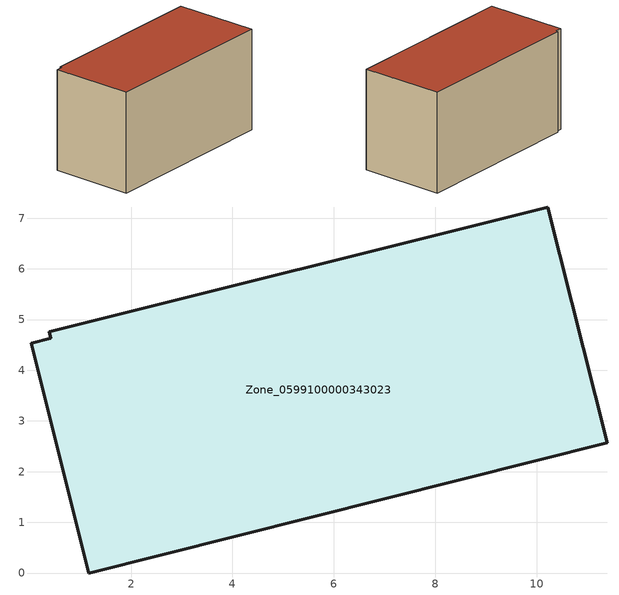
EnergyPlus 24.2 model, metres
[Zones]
Zone_0599100000343023
 floor ground (C_G): 11.39,2.57 1.17,0 0.03,4.54 0.41,4.64 0.38,4.76 10.22,7.22 z0
 wall outside (C_F): 11.39,2.57 10.22,7.22 0.38,4.76 0.41,4.64 0.03,4.54 1.17,0 11.39,2.57 z0:5.82
 roof outside (C_R): 1.17,0 11.39,2.57 10.22,7.22 0.38,4.76 0.41,4.64 0.03,4.54 z5.82
[BUILDING]
Pand.0599100000343023: North Axis=0; Terrain=City; Loads Convergence Tolerance Value=0.04; Temperature Convergence Tolerance Value=0.4; Solar Distribution=FullExterior; Maximum Number of Warmup Days=25; Minimum Number of Warmup Days=1
[Site:Location]
Rotterdam.The.Hague.AP_ZH_NLD Design_Conditions: Latitude=51.96; Longitude=4.45; Time Zone=1; Elevation=-4.5
[SITE:GROUNDTEMPERATURE:BUILDINGSURFACE]
18, 18, 18, 18, 18, 18, 18, 18, 18, 18, 18, 18
[MATERIAL] Thermal Absorptance=0.9; Solar Absorptance=0.7; Visible Absorptance=0.7
Name | Roughness | Thickness | Conductivity | Density | Specific Heat
G.TI.1992-2005 | MediumSmooth | 0.15 | 0.06 | 540 | 1210
F.TI.1992-2005 | Rough | 0.3 | 0.12 | 1920 | 840
R.TI.1992-2005 | MediumRough | 0.2 | 0.08 | 1500 | 1000
[CONSTRUCTION]
C_G: G.TI.1992-2005
C_F: F.TI.1992-2005
C_R: R.TI.1992-2005
[ZONE]
Zone_0599100000343023: Type=1; Multiplier=1; Ceiling Height=Autocalculate; Volume=Autocalculate; Floor Area=autocalculate; Part of Total Floor Area=Yes
[ZONEINFILTRATION:DESIGNFLOWRATE]
Infil_Zone_0599100000343023: Zone or ZoneList or Space or SpaceList=Zone_0599100000343023; Schedule=AlwaysOn; Design Flow Rate Calculation Method=Flow/Area; Flow Rate per Floor Area=0.0015; Constant Term Coefficient=1; Temperature Term Coefficient=0; Velocity Term Coefficient=0; Velocity Squared Term Coefficient=0
[HVACTEMPLATE:ZONE:IDEALLOADSAIRSYSTEM]
Zone_0599100000343023: Maximum Heating Supply Air Temperature=50; Minimum Cooling Supply Air Temperature=13; Maximum Heating Supply Air Humidity Ratio=0.0156; Minimum Cooling Supply Air Humidity Ratio=0.0077; Heating Limit=NoLimit; Cooling Limit=NoLimit; Dehumidification Control Type=ConstantSensibleHeatRatio; Cooling Sensible Heat Ratio=0.7; Dehumidification Setpoint=60; Humidification Control Type=None; Humidification Setpoint=30; Outdoor Air Method=None; Outdoor Air Flow Rate per Person=0.00944; Outdoor Air Flow Rate per Zone Floor Area=0; Outdoor Air Flow Rate per Zone=0; Demand Controlled Ventilation Type=None; Outdoor Air Economizer Type=NoEconomizer; Heat Recovery Type=None; Sensible Heat Recovery Effectiveness=0.7; Latent Heat Recovery Effectiveness=0.65
[ZONECONTROL:THERMOSTAT]
ThermostatControl_Zone_0599100000343023: Zone or ZoneList=Zone_0599100000343023; Control Type Schedule=DualSetpointControlType; Control 1=Thermostat_Zone_0599100000343023; Temperature Difference Between Cutout And Setpoint=0
[THERMOSTATSETPOINT:DUALSETPOINT]
Thermostat_Zone_0599100000343023: Heating Setpoint Temperature Schedule=HeatingSetpoint_Zone_0599100000343023; Cooling Setpoint Temperature Schedule=CoolingSetpoint_Zone_0599100000343023
[SCHEDULE:COMPACT]
HeatingSetpoint_Zone_0599100000343023: Through: 12/31, For: AllDays, Until: 24:00, 21
CoolingSetpoint_Zone_0599100000343023: Through: 12/31, For: AllDays, Until: 24:00, 24
DualSetpointControlType: Through: 12/31, For: AllDays, Until: 24:00, 4
AlwaysOn: Through: 12/31, For: AllDays, Until: 24:00, 1
